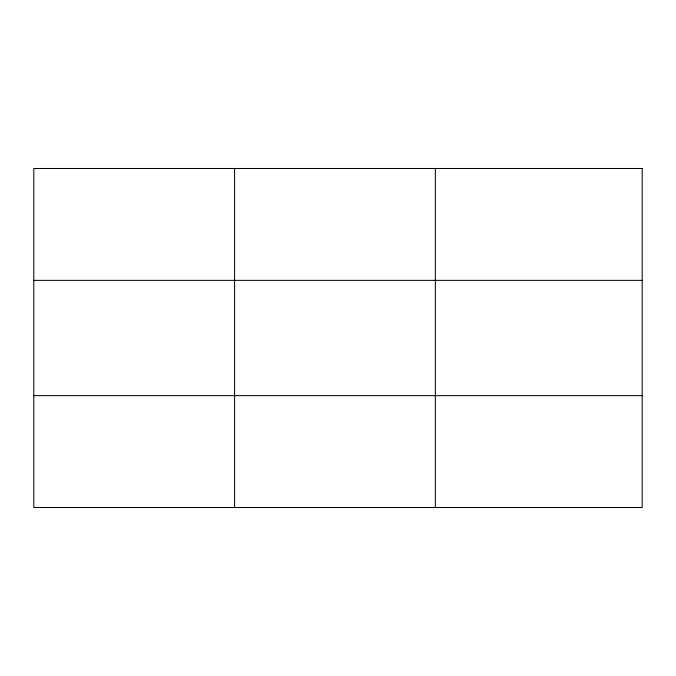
<?xml version="1.0" encoding="UTF-8"?>
<svg xmlns="http://www.w3.org/2000/svg" width="676" height="676" viewBox="0 0 676 676"><rect width="100%" height="100%" fill="white"/><g stroke="black" fill="none" stroke-linecap="round" stroke-linejoin="round"><path stroke-width="1.01" d="M234.572 168.485L234.572 507.515M435.344 168.485L435.344 507.515M33.8 280.363L642.2 280.363M33.8 395.637L642.2 395.637M642.2 168.485L642.2 507.515L33.8 507.515L33.8 168.485L642.2 168.485"/></g></svg>
